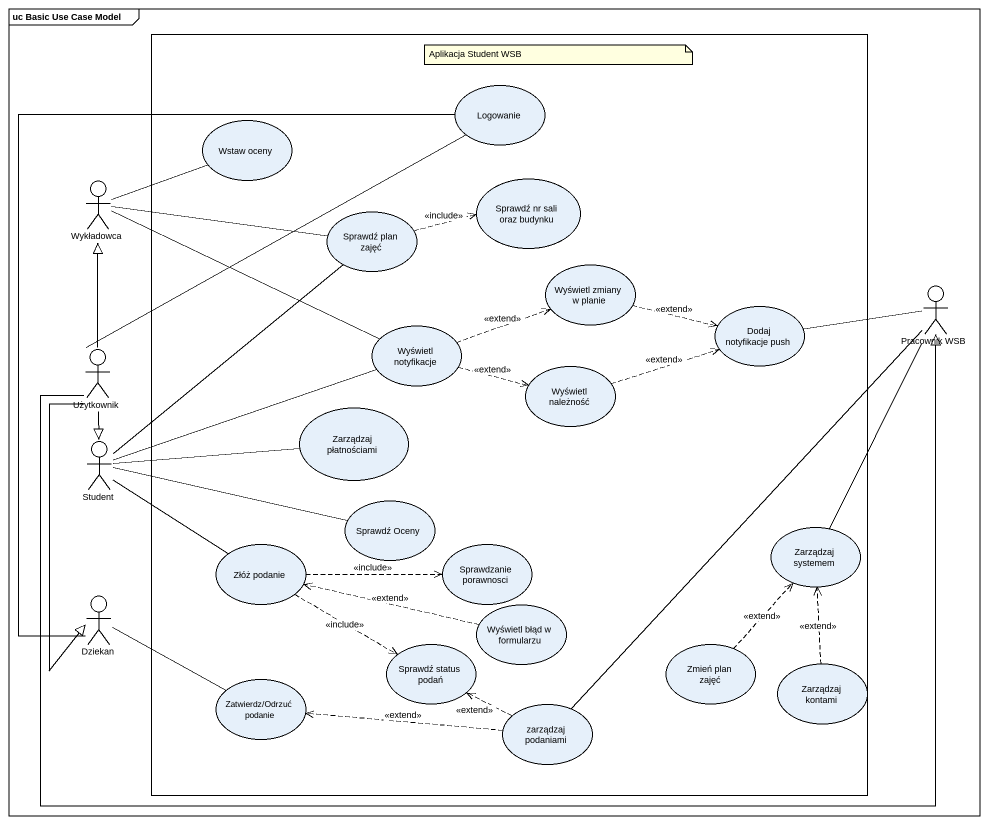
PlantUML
@startuml
mainframe uc Basic Use Case Model
rectangle " " as rectangle1 {
  usecase Logowanie
  usecase "Wstaw oceny" as Wstaw_oceny
  usecase "Sprawdź nr sali oraz budynku" as Sprawdź_nr_sali_oraz_budynku
  usecase "Sprawdź plan zajęć" as Sprawdź_plan_zajęć
  usecase "Wyświetl zmiany w planie" as Wyświetl_zmiany_w_planie
  usecase "Dodaj notyfikacje push" as Dodaj_notyfikacje_push
  usecase "Wyświetl notyfikacje" as Wyświetl_notyfikacje
  usecase "Wyświetl należność" as Wyświetl_należność
  usecase "Zarządzaj płatnościami" as Zarządzaj_płatnościami
  usecase "Sprawdź Oceny" as Sprawdź_Oceny
  usecase "Zarządzaj systemem" as Zarządzaj_systemem
  usecase "Złóż podanie" as Złóż_podanie
  usecase "Sprawdzanie porawnosci" as Sprawdzanie_porawnosci
  usecase "Wyświetl błąd w formularzu" as Wyświetl_błąd_w_formularzu
  usecase "Sprawdź status podań" as Sprawdź_status_podań
  usecase "Zmień plan zajęć" as Zmień_plan_zajęć
  usecase "Zatwierdz/Odrzuć podanie" as Zatwierdz_Odrzuć_podanie
  usecase "Zarządzaj kontami" as Zarządzaj_kontami
  usecase "zarządzaj podaniami" as zarządzaj_podaniami
}
actor Wykładowca
actor "Pracownik WSB" as Pracownik_WSB
actor Użytkownik
actor Student
actor Dziekan
Wykładowca -up- Wstaw_oceny
Wykładowca -right- Sprawdź_plan_zajęć
Wykładowca -right- Wyświetl_notyfikacje
Sprawdź_plan_zajęć .right.> Sprawdź_nr_sali_oraz_budynku : <<include>>
Sprawdź_plan_zajęć -- Student
Wyświetl_zmiany_w_planie .right.> Dodaj_notyfikacje_push : <<extend>>
Pracownik_WSB -left- Dodaj_notyfikacje_push
Pracownik_WSB -- zarządzaj_podaniami
Wyświetl_notyfikacje .right.> Wyświetl_zmiany_w_planie : <<extend>>
Wyświetl_notyfikacje .right.> Wyświetl_należność : <<extend>>
Wyświetl_notyfikacje -left- Student
Użytkownik -up- Logowanie
Użytkownik -up-|> Wykładowca
Użytkownik -right-|> Pracownik_WSB
Użytkownik --|> Student
Użytkownik --|> Dziekan
Wyświetl_należność .right.> Dodaj_notyfikacje_push : <<extend>>
Zarządzaj_płatnościami -left- Student
Sprawdź_Oceny -left- Student
Zarządzaj_systemem -up- Pracownik_WSB
Złóż_podanie -left- Student
Złóż_podanie .right.> Sprawdzanie_porawnosci : <<include>>
Złóż_podanie .right.> Sprawdź_status_podań : <<include>>
Dziekan -up- Logowanie
Dziekan -right- Zatwierdz_Odrzuć_podanie
Wyświetl_błąd_w_formularzu .left.> Złóż_podanie : <<extend>>
Zmień_plan_zajęć .up.> Zarządzaj_systemem : <<extend>>
Zarządzaj_kontami .up.> Zarządzaj_systemem : <<extend>>
zarządzaj_podaniami .left.> Sprawdź_status_podań : <<extend>>
zarządzaj_podaniami .left.> Zatwierdz_Odrzuć_podanie : <<extend>>
note as N1
  Aplikacja Student WSB
end note
@enduml
